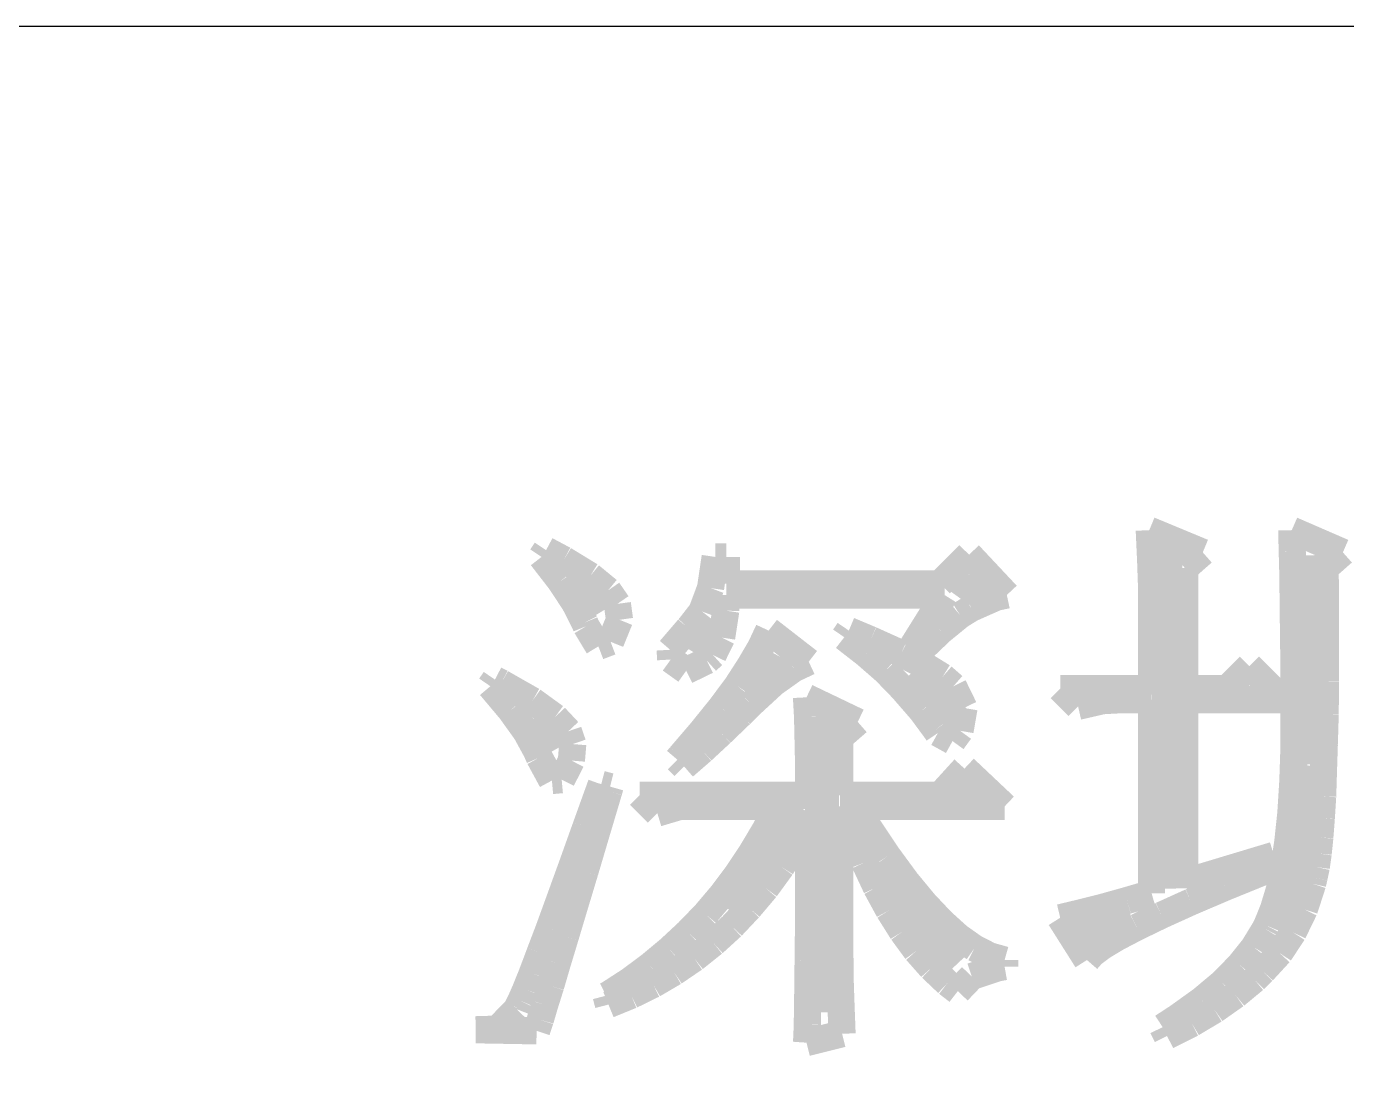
# Model space of a CAD drawing. Extents: x -61 to 349, y -42 to 245.
# Drawn here: x 313.395 to 318.334, y -30.614 to -26.689 of the extents above; entities that cross this region are included whole.
import ezdxf

# ---------------------------------------------------------------- set-up
doc = ezdxf.new("R2010")
doc.units = 0
doc.layers.add('BOARD_GEOMETRY_DIMENSION', color=2, linetype='CONTINUOUS')
doc.layers.add('BOARD_GEOMETRY_SILKSCREEN_TOP', color=1, linetype='CONTINUOUS')

msp = doc.modelspace()

# ---------------------------------------------------------------- linework, layer by layer
at = {"layer": 'BOARD_GEOMETRY_DIMENSION'}
msp.add_lwpolyline([(343.887552, -26.68905), (287.57753, -26.68905), (287.57753, -37.189156)], dxfattribs=at)
for points, const_width in [([(317.601092, -28.692094), (317.595758, -28.57373)], 0.1016), ([(317.595758, -28.57373), (317.79591, -28.656788)], 0.1016), ([(318.128904, -28.57373), (318.320166, -28.656788)], 0.1016), ([(318.130682, -28.652978), (318.128904, -28.57373)], 0.1016), ([(315.322204, -28.673806), (315.338968, -28.64866)], 0.1016), ([(315.338968, -28.64866), (315.40577, -28.68422)], 0.1016), ([(317.65367, -28.640786), (317.688976, -29.914596)], 0.127), ([(315.392308, -28.76423), (315.322204, -28.673806)], 0.1016), ([(315.40577, -28.68422), (315.504576, -28.744672)], 0.1016), ([(315.95441, -28.790392), (315.971682, -28.673806)], 0.1016), ([(315.971682, -28.673806), (316.013592, -28.673806)], 0.1016), ([(316.013592, -28.673806), (316.013592, -28.77439)], 0.1016), ([(316.813184, -28.77439), (316.921388, -28.665424)], 0.1016), ([(316.921388, -28.665424), (317.062866, -28.8163)], 0.1016), ([(317.604394, -28.78709), (317.601092, -28.692094)], 0.1016), ([(317.79591, -28.656788), (317.729108, -28.715462)], 0.1016), ([(318.132968, -28.737306), (318.130682, -28.652978)], 0.1016), ([(318.190372, -28.667964), (318.212978, -29.449776)], 0.127), ([(318.320166, -28.656788), (318.253872, -28.715462)], 0.1016), ([(315.504576, -28.744672), (315.57087, -28.799282)], 0.1016), ([(316.926468, -28.744164), (316.873382, -28.818078)], 0.127), ([(317.729108, -28.715462), (317.729108, -29.166058)], 0.1016), ([(318.133984, -28.825698), (318.132968, -28.737306)], 0.1016), ([(318.253872, -28.715462), (318.254888, -28.862274)], 0.1016), ([(315.44641, -28.846526), (315.392308, -28.76423)], 0.1016), ([(315.46419, -28.767024), (315.536072, -28.88488)], 0.127), ([(315.921898, -28.877768), (315.95441, -28.790392)], 0.1016), ([(316.013592, -28.77439), (316.813184, -28.77439)], 0.1016), ([(317.604394, -29.166058), (317.604394, -28.78709)], 0.1016), ([(315.483494, -28.919424), (315.44641, -28.846526)], 0.1016), ([(315.57087, -28.799282), (315.605668, -28.849574)], 0.1016), ([(316.013592, -28.8163), (316.011306, -28.87472)], 0.1016), ([(316.829694, -28.8163), (316.013592, -28.8163)], 0.1016), ([(316.70498, -29.016198), (316.829694, -28.8163)], 0.1016), ([(317.023496, -28.824682), (316.92977, -28.866084)], 0.1016), ([(317.062866, -28.8163), (317.023496, -28.824682)], 0.1016), ([(318.135, -28.919424), (318.133984, -28.825698)], 0.1016), ([(315.605668, -28.849574), (315.613796, -28.90901)], 0.1016), ([(315.945012, -28.907994), (315.87567, -29.021024)], 0.127), ([(315.876178, -28.936696), (315.921898, -28.877768)], 0.1016), ([(316.011306, -28.87472), (315.995812, -28.975558)], 0.1016), ([(316.88786, -28.891992), (316.815978, -28.950666)], 0.1016), ([(316.92977, -28.866084), (316.88786, -28.891992)], 0.1016), ([(318.254888, -28.862274), (318.254888, -29.139896)], 0.1016), ([(315.489082, -28.932886), (315.483494, -28.919424)], 0.1016), ([(315.534802, -29.008578), (315.489082, -28.932886)], 0.1016), ([(315.613796, -28.90901), (315.580268, -28.991306)], 0.1016), ([(315.80328, -29.021278), (315.87186, -28.941268)], 0.1016), ([(315.87186, -28.941268), (315.876178, -28.936696)], 0.1016), ([(318.13627, -29.01823), (318.135, -28.919424)], 0.1016), ([(315.580268, -28.991306), (315.534802, -29.008578)], 0.1016), ([(315.995812, -28.975558), (315.963808, -29.04109)], 0.1016), ([(316.14237, -29.01188), (316.17158, -28.949396)], 0.1016), ([(316.17158, -28.949396), (316.321694, -29.065982)], 0.1016), ([(316.45479, -28.974288), (316.471808, -28.949396)], 0.1016), ([(316.535308, -29.037026), (316.45479, -28.974288)], 0.1016), ([(316.471808, -28.949396), (316.553596, -28.983686)], 0.1016), ([(316.553596, -28.983686), (316.667388, -29.034994)], 0.1016), ([(316.815978, -28.950666), (316.729872, -29.032962)], 0.1016), ([(315.805312, -29.057854), (315.80328, -29.021278)], 0.1016), ([(315.963808, -29.04109), (315.940694, -29.061918)], 0.1016), ([(316.101984, -29.080714), (316.14237, -29.01188)], 0.1016), ([(316.19571, -29.03728), (316.1411, -29.139896)], 0.127), ([(316.608206, -29.100526), (316.535308, -29.037026)], 0.1016), ([(316.667388, -29.034994), (316.756796, -29.08173)], 0.1016), ([(316.729872, -29.032962), (316.70498, -29.016198)], 0.1016), ([(318.137286, -29.12237), (318.13627, -29.01823)], 0.1016), ([(315.863478, -29.09951), (315.805312, -29.057854)], 0.1016), ([(315.940694, -29.061918), (315.863478, -29.09951)], 0.1016), ([(316.052962, -29.15666), (316.101984, -29.080714)], 0.1016), ([(316.266576, -29.09189), (316.190376, -29.145992)], 0.1016), ([(316.321694, -29.065982), (316.266576, -29.09189)], 0.1016), ([(316.710568, -29.103066), (316.836298, -29.221684), (316.858904, -29.287978)], 0.127), ([(316.756796, -29.08173), (316.822582, -29.12237)], 0.1016), ([(317.887096, -29.166058), (317.970408, -29.082492)], 0.1016), ([(317.970408, -29.082492), (318.095376, -29.207714)], 0.1016), ([(315.130688, -29.157676), (315.147706, -29.132784)], 0.1016), ([(315.147706, -29.132784), (315.171582, -29.14523)], 0.1016), ([(316.671706, -29.166058), (316.608206, -29.100526)], 0.1016), ([(316.822582, -29.12237), (316.862968, -29.157676)], 0.1016), ([(318.137286, -29.38272), (318.137286, -29.12237)], 0.1016), ([(318.254888, -29.139896), (318.253872, -29.262578)], 0.1016), ([(315.205872, -29.247084), (315.130688, -29.157676)], 0.1016), ([(315.171582, -29.14523), (315.288168, -29.211778)], 0.1016), ([(315.99251, -29.237686), (316.052962, -29.15666)], 0.1016), ([(316.190376, -29.145992), (316.105286, -29.224478)], 0.1016), ([(316.744096, -29.24937), (316.671706, -29.166058)], 0.1016), ([(316.862968, -29.157676), (316.902592, -29.238956)], 0.1016), ([(317.26251, -29.166058), (317.604394, -29.166058)], 0.1016), ([(317.329312, -29.23286), (317.26251, -29.166058)], 0.1016), ([(317.729108, -29.166058), (317.887096, -29.166058)], 0.1016), ([(315.288168, -29.211778), (315.372496, -29.272992)], 0.1016), ([(315.921898, -29.325316), (315.99251, -29.237686)], 0.1016), ([(316.105286, -29.224478), (316.066678, -29.262578)], 0.1016), ([(316.313312, -29.199078), (316.505082, -29.291026)], 0.1016), ([(316.317376, -29.272992), (316.313312, -29.199078)], 0.1016), ([(316.902592, -29.238956), (316.88786, -29.3243)], 0.1016), ([(317.421006, -29.211778), (317.329312, -29.23286)], 0.1016), ([(317.495682, -29.207714), (317.421006, -29.211778)], 0.1016), ([(317.604394, -29.207714), (317.495682, -29.207714)], 0.1016), ([(317.604394, -29.932376), (317.604394, -29.207714)], 0.1016), ([(317.729108, -29.207714), (317.729108, -29.89072)], 0.1016), ([(318.095376, -29.207714), (317.729108, -29.207714)], 0.1016), ([(315.264292, -29.328364), (315.205872, -29.247084)], 0.1016), ([(315.293502, -29.278326), (315.36259, -29.400754)], 0.127), ([(315.372496, -29.272992), (315.42228, -29.326078)], 0.1016), ([(316.066678, -29.262578), (315.99378, -29.332682)], 0.1016), ([(316.319408, -29.364686), (316.317376, -29.272992)], 0.1016), ([(316.37478, -29.280104), (316.363096, -30.37713)], 0.127), ([(316.505082, -29.291026), (316.43828, -29.349192)], 0.1016), ([(316.796166, -29.319982), (316.744096, -29.24937)], 0.1016), ([(318.253872, -29.262578), (318.25057, -29.375354)], 0.1016), ([(315.303408, -29.399992), (315.264292, -29.328364)], 0.1016), ([(315.42228, -29.326078), (315.43879, -29.374084)], 0.1016), ([(315.841888, -29.418788), (315.921898, -29.325316)], 0.1016), ([(315.99378, -29.332682), (315.923168, -29.398214)], 0.1016), ([(316.804802, -29.332682), (316.796166, -29.319982)], 0.1016), ([(316.859666, -29.362908), (316.804802, -29.332682)], 0.1016), ([(316.88786, -29.3243), (316.859666, -29.362908)], 0.1016), ([(315.43879, -29.374084), (315.43371, -29.435806)], 0.1016), ([(316.321694, -29.472128), (316.319408, -29.364686)], 0.1016), ([(316.43828, -29.349192), (316.43828, -29.565854)], 0.1016), ([(318.132968, -29.512768), (318.137286, -29.38272)], 0.1016), ([(318.25057, -29.375354), (318.247268, -29.478478)], 0.1016), ([(315.314076, -29.424376), (315.303408, -29.399992)], 0.1016), ([(315.360812, -29.510482), (315.314076, -29.424376)], 0.1016), ([(315.43371, -29.435806), (315.397388, -29.50718)], 0.1016), ([(315.830204, -29.432504), (315.841888, -29.418788)], 0.1016), ([(315.855096, -29.457396), (315.830204, -29.432504)], 0.1016), ([(315.923168, -29.398214), (315.855096, -29.457396)], 0.1016), ([(316.321694, -29.565854), (316.321694, -29.472128)], 0.1016), ([(316.813184, -29.565854), (316.90437, -29.465778)], 0.1016), ([(316.90437, -29.465778), (317.054484, -29.60751)], 0.1016), ([(318.196468, -29.455364), (318.074294, -30.05582)], 0.127), ([(318.247268, -29.478478), (318.244474, -29.569918)], 0.1016), ([(315.397388, -29.50718), (315.360812, -29.510482)], 0.1016), ([(315.488066, -29.683964), (315.54547, -29.524706)], 0.1016), ([(315.54547, -29.524706), (315.57849, -29.533088)], 0.1016), ([(315.57849, -29.533088), (315.57341, -29.550868)], 0.1016), ([(318.125602, -29.631386), (318.132968, -29.512768)], 0.1016), ([(315.57341, -29.550868), (315.526674, -29.707586)], 0.1016), ([(315.68898, -29.565854), (316.321694, -29.565854)], 0.1016), ([(315.755274, -29.632402), (315.68898, -29.565854)], 0.1016), ([(316.43828, -29.565854), (316.813184, -29.565854)], 0.1016), ([(316.886082, -29.555186), (316.926468, -29.561282)], 0.127), ([(318.244474, -29.569918), (318.239394, -29.651198)], 0.1016), ([(315.838586, -29.60751), (315.755274, -29.632402)], 0.1016), ([(316.205108, -29.60751), (315.838586, -29.60751)], 0.1016), ([(316.283086, -29.606494), (316.035182, -30.000702)], 0.127), ([(316.158372, -29.695902), (316.205108, -29.60751)], 0.1016), ([(316.43828, -29.60751), (316.43828, -30.165294)], 0.1016), ([(316.45479, -29.60751), (316.43828, -29.60751)], 0.1016), ([(316.491366, -29.715714), (316.45479, -29.60751)], 0.1016), ([(316.4967, -29.60751), (316.544706, -29.684472)], 0.1016), ([(317.054484, -29.60751), (316.4967, -29.60751)], 0.1016), ([(318.114172, -29.73959), (318.125602, -29.631386)], 0.1016), ([(315.437012, -29.826712), (315.488066, -29.683964)], 0.1016), ([(316.321694, -29.665676), (316.274704, -29.747972)], 0.1016), ([(316.321694, -29.954982), (316.321694, -29.665676)], 0.1016), ([(316.544706, -29.684472), (316.617096, -29.792676)], 0.1016), ([(318.239394, -29.651198), (318.233806, -29.72308)], 0.1016), ([(315.526674, -29.707586), (315.484002, -29.851604)], 0.1016), ([(316.10808, -29.78023), (316.158372, -29.695902)], 0.1016), ([(316.53099, -29.816806), (316.491366, -29.715714)], 0.1016), ([(318.233806, -29.72308), (318.22771, -29.783278)], 0.1016), ([(316.053978, -29.86151), (316.10808, -29.78023)], 0.1016), ([(316.274704, -29.747972), (316.219586, -29.833316)], 0.1016), ([(318.099694, -29.835094), (318.114172, -29.73959)], 0.1016), ([(318.22771, -29.783278), (318.220598, -29.834078)], 0.1016), ([(315.391292, -29.952696), (315.437012, -29.826712)], 0.1016), ([(316.219586, -29.833316), (316.161166, -29.91358)], 0.1016), ([(316.574678, -29.910278), (316.53099, -29.816806)], 0.1016), ([(316.617096, -29.792676), (316.6872, -29.88818)], 0.1016), ([(317.729108, -29.89072), (318.062102, -29.79039)], 0.1016), ([(318.070484, -29.8323), (318.029082, -29.849064)], 0.1016), ([(318.062102, -29.79039), (318.070484, -29.8323)], 0.1016), ([(318.220598, -29.834078), (318.211962, -29.873956)], 0.1016), ([(315.484002, -29.851604), (315.445394, -29.97962)], 0.1016), ([(315.997082, -29.937456), (316.053978, -29.86151)], 0.1016), ([(316.59957, -29.865574), (316.89548, -30.179264)], 0.127), ([(318.029082, -29.849064), (317.881, -29.909262)], 0.1016), ([(318.082168, -29.919676), (318.099694, -29.835094)], 0.1016), ([(318.211962, -29.873956), (318.206882, -29.896816)], 0.1016), ([(316.161166, -29.91358), (316.098682, -29.987494)], 0.1016), ([(316.621668, -29.996384), (316.574678, -29.910278)], 0.1016), ([(316.6872, -29.88818), (316.75451, -29.969714)], 0.1016), ([(317.5127, -29.9593), (317.604394, -29.932376)], 0.1016), ([(317.881, -29.909262), (317.751968, -29.96438)], 0.1016), ([(318.06007, -29.992574), (318.082168, -29.919676)], 0.1016), ([(318.206882, -29.896816), (318.175894, -29.992574)], 0.1016), ([(315.351668, -30.061916), (315.391292, -29.952696)], 0.1016), ([(315.445394, -29.97962), (315.411104, -30.094174)], 0.1016), ([(315.93536, -30.010354), (315.997082, -29.937456)], 0.1016), ([(316.320678, -30.077918), (316.321694, -29.954982)], 0.1016), ([(316.75451, -29.969714), (316.81928, -30.038294)], 0.1016), ([(317.418974, -29.985462), (317.5127, -29.9593)], 0.1016), ([(317.751968, -29.96438), (317.641478, -30.014418)], 0.1016), ([(315.870082, -30.077918), (315.93536, -30.010354)], 0.1016), ([(316.098682, -29.987494), (316.034166, -30.056074)], 0.1016), ([(316.671706, -30.075886), (316.621668, -29.996384)], 0.1016), ([(317.26251, -30.023816), (317.323978, -30.009084)], 0.1016), ([(317.362586, -30.182058), (317.26251, -30.023816)], 0.1016), ([(317.323978, -30.009084), (317.418974, -29.985462)], 0.1016), ([(317.347092, -30.085284), (317.528194, -30.019498)], 0.127), ([(317.641478, -30.014418), (317.548768, -30.059376)], 0.1016), ([(318.035178, -30.053788), (318.06007, -29.992574)], 0.1016), ([(318.175894, -29.992574), (318.133984, -30.07868)], 0.1016), ([(315.316362, -30.154626), (315.351668, -30.061916)], 0.1016), ([(315.800994, -30.14218), (315.870082, -30.077918)], 0.1016), ([(316.034166, -30.056074), (315.965586, -30.118558)], 0.1016), ([(316.319408, -30.18536), (316.320678, -30.077918)], 0.1016), ([(316.724284, -30.147768), (316.671706, -30.075886)], 0.1016), ([(316.81928, -30.038294), (316.88151, -30.094682)], 0.1016), ([(317.548768, -30.059376), (317.475108, -30.09773)], 0.1016), ([(317.987172, -30.134306), (318.029082, -30.065472)], 0.1016), ([(318.029082, -30.065472), (318.035178, -30.053788)], 0.1016), ([(318.133984, -30.07868), (318.083184, -30.155896)], 0.1016), ([(315.411104, -30.094174), (315.380878, -30.193996)], 0.1016), ([(315.965586, -30.118558), (315.893704, -30.175962)], 0.1016), ([(316.88151, -30.094682), (316.941962, -30.137354)], 0.1016), ([(317.475108, -30.09773), (317.41999, -30.131004)], 0.1016), ([(315.287406, -30.231588), (315.316362, -30.154626)], 0.1016), ([(315.728096, -30.202886), (315.800994, -30.14218)], 0.1016), ([(315.893704, -30.175962), (315.817758, -30.227778)], 0.1016), ([(316.43828, -30.165294), (316.439296, -30.259274)], 0.1016), ([(316.780672, -30.211268), (316.724284, -30.147768)], 0.1016), ([(316.941962, -30.137354), (316.999366, -30.166564)], 0.1016), ([(316.999366, -30.166564), (317.054484, -30.182058)], 0.1016), ([(317.382398, -30.159198), (317.362586, -30.182058)], 0.1016), ([(317.41999, -30.131004), (317.382398, -30.159198)], 0.1016), ([(317.934086, -30.200854), (317.987172, -30.134306)], 0.1016), ([(318.083184, -30.155896), (318.0207, -30.223714)], 0.1016), ([(315.380878, -30.193996), (315.355986, -30.279086)], 0.1016), ([(315.652404, -30.259274), (315.728096, -30.202886)], 0.1016), ([(315.817758, -30.227778), (315.73978, -30.273498)], 0.1016), ([(316.318392, -30.278578), (316.319408, -30.18536)], 0.1016), ([(316.84087, -30.268418), (316.780672, -30.211268)], 0.1016), ([(317.028576, -30.211268), (316.931802, -30.243526)], 0.1016), ([(317.054484, -30.206696), (317.028576, -30.211268)], 0.1016), ([(317.054484, -30.182058), (317.054484, -30.206696)], 0.1016), ([(317.868808, -30.267402), (317.934086, -30.200854)], 0.1016), ([(318.0207, -30.223714), (317.989204, -30.254956)], 0.1016), ([(315.263276, -30.291786), (315.287406, -30.231588)], 0.1016), ([(315.572394, -30.31109), (315.652404, -30.259274)], 0.1016), ([(315.73978, -30.273498), (315.657484, -30.313884)], 0.1016), ([(316.317376, -30.35808), (316.318392, -30.278578)], 0.1016), ([(316.439296, -30.259274), (316.442598, -30.357064)], 0.1016), ([(316.879478, -30.29839), (316.84087, -30.268418)], 0.1016), ([(316.931802, -30.243526), (316.879478, -30.29839)], 0.1016), ([(317.791592, -30.331918), (317.868808, -30.267402)], 0.1016), ([(317.989204, -30.254956), (317.918592, -30.313376)], 0.1016), ([(315.24448, -30.334712), (315.263276, -30.291786)], 0.1016), ([(315.355986, -30.279086), (315.333888, -30.34919)], 0.1016), ([(315.563758, -30.315408), (315.572394, -30.31109)], 0.1016), ([(315.572394, -30.348682), (315.563758, -30.315408)], 0.1016), ([(315.657484, -30.313884), (315.572394, -30.348682)], 0.1016), ([(317.918592, -30.313376), (317.84036, -30.368494)], 0.1016), ([(315.158374, -30.438598), (315.228986, -30.365954)], 0.1016), ([(315.228986, -30.365954), (315.230764, -30.361382)], 0.1016), ([(315.230764, -30.361382), (315.24448, -30.334712)], 0.1016), ([(315.333888, -30.34919), (315.317378, -30.405578)], 0.1016), ([(316.31636, -30.422596), (316.317376, -30.35808)], 0.1016), ([(316.442598, -30.357064), (316.446408, -30.457902)], 0.1016), ([(317.7032, -30.395418), (317.791592, -30.331918)], 0.1016), ([(317.84036, -30.368494), (317.75527, -30.419294)], 0.1016), ([(315.317378, -30.405578), (315.303662, -30.44698)], 0.1016), ([(316.314582, -30.47238), (316.31636, -30.422596)], 0.1016), ([(317.645796, -30.43301), (317.7032, -30.395418)], 0.1016), ([(317.75527, -30.419294), (317.662306, -30.466284)], 0.1016), ([(315.076078, -30.442916), (315.145674, -30.440884)], 0.1016), ([(315.303662, -30.44698), (315.076078, -30.442916)], 0.1016), ([(315.145674, -30.440884), (315.158374, -30.438598)], 0.1016), ([(316.446408, -30.457902), (316.313312, -30.491176)], 0.1016), ([(316.313312, -30.491176), (316.314582, -30.47238)], 0.1016), ([(317.662306, -30.466284), (317.645796, -30.43301)], 0.1016)]:
    msp.add_lwpolyline(points, dxfattribs=dict(at, const_width=const_width))
at = {"layer": 'BOARD_GEOMETRY_SILKSCREEN_TOP'}
msp.add_lwpolyline([(343.887552, -26.68905), (287.57753, -26.68905), (287.57753, -37.189156)], dxfattribs=at)
for points, const_width in [([(317.595758, -28.57373), (317.79591, -28.656788)], 0.1016), ([(317.601092, -28.692094), (317.595758, -28.57373)], 0.1016), ([(318.130682, -28.652978), (318.128904, -28.57373)], 0.1016), ([(318.128904, -28.57373), (318.320166, -28.656788)], 0.1016), ([(315.322204, -28.673806), (315.338968, -28.64866)], 0.1016), ([(315.338968, -28.64866), (315.40577, -28.68422)], 0.1016), ([(317.65367, -28.640786), (317.688976, -29.914596)], 0.127), ([(315.392308, -28.76423), (315.322204, -28.673806)], 0.1016), ([(315.40577, -28.68422), (315.504576, -28.744672)], 0.1016), ([(315.95441, -28.790392), (315.971682, -28.673806)], 0.1016), ([(315.971682, -28.673806), (316.013592, -28.673806)], 0.1016), ([(316.013592, -28.673806), (316.013592, -28.77439)], 0.1016), ([(316.813184, -28.77439), (316.921388, -28.665424)], 0.1016), ([(316.921388, -28.665424), (317.062866, -28.8163)], 0.1016), ([(317.604394, -28.78709), (317.601092, -28.692094)], 0.1016), ([(317.79591, -28.656788), (317.729108, -28.715462)], 0.1016), ([(318.132968, -28.737306), (318.130682, -28.652978)], 0.1016), ([(318.190372, -28.667964), (318.212978, -29.449776)], 0.127), ([(318.320166, -28.656788), (318.253872, -28.715462)], 0.1016), ([(315.504576, -28.744672), (315.57087, -28.799282)], 0.1016), ([(316.926468, -28.744164), (316.873382, -28.818078)], 0.127), ([(317.729108, -28.715462), (317.729108, -29.166058)], 0.1016), ([(318.133984, -28.825698), (318.132968, -28.737306)], 0.1016), ([(318.253872, -28.715462), (318.254888, -28.862274)], 0.1016), ([(315.44641, -28.846526), (315.392308, -28.76423)], 0.1016), ([(315.46419, -28.767024), (315.536072, -28.88488)], 0.127), ([(315.921898, -28.877768), (315.95441, -28.790392)], 0.1016), ([(316.013592, -28.77439), (316.813184, -28.77439)], 0.1016), ([(317.604394, -29.166058), (317.604394, -28.78709)], 0.1016), ([(315.483494, -28.919424), (315.44641, -28.846526)], 0.1016), ([(315.57087, -28.799282), (315.605668, -28.849574)], 0.1016), ([(316.013592, -28.8163), (316.011306, -28.87472)], 0.1016), ([(316.829694, -28.8163), (316.013592, -28.8163)], 0.1016), ([(316.70498, -29.016198), (316.829694, -28.8163)], 0.1016), ([(317.023496, -28.824682), (316.92977, -28.866084)], 0.1016), ([(317.062866, -28.8163), (317.023496, -28.824682)], 0.1016), ([(318.135, -28.919424), (318.133984, -28.825698)], 0.1016), ([(315.605668, -28.849574), (315.613796, -28.90901)], 0.1016), ([(315.945012, -28.907994), (315.87567, -29.021024)], 0.127), ([(315.876178, -28.936696), (315.921898, -28.877768)], 0.1016), ([(316.011306, -28.87472), (315.995812, -28.975558)], 0.1016), ([(316.88786, -28.891992), (316.815978, -28.950666)], 0.1016), ([(316.92977, -28.866084), (316.88786, -28.891992)], 0.1016), ([(318.254888, -28.862274), (318.254888, -29.139896)], 0.1016), ([(315.489082, -28.932886), (315.483494, -28.919424)], 0.1016), ([(315.534802, -29.008578), (315.489082, -28.932886)], 0.1016), ([(315.613796, -28.90901), (315.580268, -28.991306)], 0.1016), ([(315.80328, -29.021278), (315.87186, -28.941268)], 0.1016), ([(315.87186, -28.941268), (315.876178, -28.936696)], 0.1016), ([(318.13627, -29.01823), (318.135, -28.919424)], 0.1016), ([(315.580268, -28.991306), (315.534802, -29.008578)], 0.1016), ([(315.995812, -28.975558), (315.963808, -29.04109)], 0.1016), ([(316.14237, -29.01188), (316.17158, -28.949396)], 0.1016), ([(316.17158, -28.949396), (316.321694, -29.065982)], 0.1016), ([(316.45479, -28.974288), (316.471808, -28.949396)], 0.1016), ([(316.535308, -29.037026), (316.45479, -28.974288)], 0.1016), ([(316.471808, -28.949396), (316.553596, -28.983686)], 0.1016), ([(316.553596, -28.983686), (316.667388, -29.034994)], 0.1016), ([(316.815978, -28.950666), (316.729872, -29.032962)], 0.1016), ([(315.805312, -29.057854), (315.80328, -29.021278)], 0.1016), ([(315.963808, -29.04109), (315.940694, -29.061918)], 0.1016), ([(316.101984, -29.080714), (316.14237, -29.01188)], 0.1016), ([(316.19571, -29.03728), (316.1411, -29.139896)], 0.127), ([(316.608206, -29.100526), (316.535308, -29.037026)], 0.1016), ([(316.667388, -29.034994), (316.756796, -29.08173)], 0.1016), ([(316.729872, -29.032962), (316.70498, -29.016198)], 0.1016), ([(318.137286, -29.12237), (318.13627, -29.01823)], 0.1016), ([(315.863478, -29.09951), (315.805312, -29.057854)], 0.1016), ([(315.940694, -29.061918), (315.863478, -29.09951)], 0.1016), ([(316.052962, -29.15666), (316.101984, -29.080714)], 0.1016), ([(316.266576, -29.09189), (316.190376, -29.145992)], 0.1016), ([(316.321694, -29.065982), (316.266576, -29.09189)], 0.1016), ([(316.710568, -29.103066), (316.836298, -29.221684), (316.858904, -29.287978)], 0.127), ([(316.756796, -29.08173), (316.822582, -29.12237)], 0.1016), ([(317.887096, -29.166058), (317.970408, -29.082492)], 0.1016), ([(317.970408, -29.082492), (318.095376, -29.207714)], 0.1016), ([(315.130688, -29.157676), (315.147706, -29.132784)], 0.1016), ([(315.147706, -29.132784), (315.171582, -29.14523)], 0.1016), ([(316.671706, -29.166058), (316.608206, -29.100526)], 0.1016), ([(316.822582, -29.12237), (316.862968, -29.157676)], 0.1016), ([(318.137286, -29.38272), (318.137286, -29.12237)], 0.1016), ([(318.254888, -29.139896), (318.253872, -29.262578)], 0.1016), ([(315.205872, -29.247084), (315.130688, -29.157676)], 0.1016), ([(315.171582, -29.14523), (315.288168, -29.211778)], 0.1016), ([(315.99251, -29.237686), (316.052962, -29.15666)], 0.1016), ([(316.190376, -29.145992), (316.105286, -29.224478)], 0.1016), ([(316.744096, -29.24937), (316.671706, -29.166058)], 0.1016), ([(316.862968, -29.157676), (316.902592, -29.238956)], 0.1016), ([(317.329312, -29.23286), (317.26251, -29.166058)], 0.1016), ([(317.26251, -29.166058), (317.604394, -29.166058)], 0.1016), ([(317.729108, -29.166058), (317.887096, -29.166058)], 0.1016), ([(315.288168, -29.211778), (315.372496, -29.272992)], 0.1016), ([(315.921898, -29.325316), (315.99251, -29.237686)], 0.1016), ([(316.105286, -29.224478), (316.066678, -29.262578)], 0.1016), ([(316.317376, -29.272992), (316.313312, -29.199078)], 0.1016), ([(316.313312, -29.199078), (316.505082, -29.291026)], 0.1016), ([(316.902592, -29.238956), (316.88786, -29.3243)], 0.1016), ([(317.421006, -29.211778), (317.329312, -29.23286)], 0.1016), ([(317.495682, -29.207714), (317.421006, -29.211778)], 0.1016), ([(317.604394, -29.207714), (317.495682, -29.207714)], 0.1016), ([(317.604394, -29.932376), (317.604394, -29.207714)], 0.1016), ([(318.095376, -29.207714), (317.729108, -29.207714)], 0.1016), ([(317.729108, -29.207714), (317.729108, -29.89072)], 0.1016), ([(315.264292, -29.328364), (315.205872, -29.247084)], 0.1016), ([(315.293502, -29.278326), (315.36259, -29.400754)], 0.127), ([(315.372496, -29.272992), (315.42228, -29.326078)], 0.1016), ([(316.066678, -29.262578), (315.99378, -29.332682)], 0.1016), ([(316.319408, -29.364686), (316.317376, -29.272992)], 0.1016), ([(316.37478, -29.280104), (316.363096, -30.37713)], 0.127), ([(316.505082, -29.291026), (316.43828, -29.349192)], 0.1016), ([(316.796166, -29.319982), (316.744096, -29.24937)], 0.1016), ([(318.253872, -29.262578), (318.25057, -29.375354)], 0.1016), ([(315.303408, -29.399992), (315.264292, -29.328364)], 0.1016), ([(315.42228, -29.326078), (315.43879, -29.374084)], 0.1016), ([(315.841888, -29.418788), (315.921898, -29.325316)], 0.1016), ([(315.99378, -29.332682), (315.923168, -29.398214)], 0.1016), ([(316.804802, -29.332682), (316.796166, -29.319982)], 0.1016), ([(316.859666, -29.362908), (316.804802, -29.332682)], 0.1016), ([(316.88786, -29.3243), (316.859666, -29.362908)], 0.1016), ([(315.43879, -29.374084), (315.43371, -29.435806)], 0.1016), ([(316.321694, -29.472128), (316.319408, -29.364686)], 0.1016), ([(316.43828, -29.349192), (316.43828, -29.565854)], 0.1016), ([(318.132968, -29.512768), (318.137286, -29.38272)], 0.1016), ([(318.25057, -29.375354), (318.247268, -29.478478)], 0.1016), ([(315.314076, -29.424376), (315.303408, -29.399992)], 0.1016), ([(315.360812, -29.510482), (315.314076, -29.424376)], 0.1016), ([(315.43371, -29.435806), (315.397388, -29.50718)], 0.1016), ([(315.830204, -29.432504), (315.841888, -29.418788)], 0.1016), ([(315.855096, -29.457396), (315.830204, -29.432504)], 0.1016), ([(315.923168, -29.398214), (315.855096, -29.457396)], 0.1016), ([(316.321694, -29.565854), (316.321694, -29.472128)], 0.1016), ([(316.813184, -29.565854), (316.90437, -29.465778)], 0.1016), ([(316.90437, -29.465778), (317.054484, -29.60751)], 0.1016), ([(318.196468, -29.455364), (318.074294, -30.05582)], 0.127), ([(318.247268, -29.478478), (318.244474, -29.569918)], 0.1016), ([(315.397388, -29.50718), (315.360812, -29.510482)], 0.1016), ([(315.488066, -29.683964), (315.54547, -29.524706)], 0.1016), ([(315.54547, -29.524706), (315.57849, -29.533088)], 0.1016), ([(315.57849, -29.533088), (315.57341, -29.550868)], 0.1016), ([(318.125602, -29.631386), (318.132968, -29.512768)], 0.1016), ([(315.57341, -29.550868), (315.526674, -29.707586)], 0.1016), ([(315.755274, -29.632402), (315.68898, -29.565854)], 0.1016), ([(315.68898, -29.565854), (316.321694, -29.565854)], 0.1016), ([(316.43828, -29.565854), (316.813184, -29.565854)], 0.1016), ([(316.886082, -29.555186), (316.926468, -29.561282)], 0.127), ([(318.244474, -29.569918), (318.239394, -29.651198)], 0.1016), ([(315.838586, -29.60751), (315.755274, -29.632402)], 0.1016), ([(316.205108, -29.60751), (315.838586, -29.60751)], 0.1016), ([(316.283086, -29.606494), (316.035182, -30.000702)], 0.127), ([(316.158372, -29.695902), (316.205108, -29.60751)], 0.1016), ([(316.45479, -29.60751), (316.43828, -29.60751)], 0.1016), ([(316.43828, -29.60751), (316.43828, -30.165294)], 0.1016), ([(316.491366, -29.715714), (316.45479, -29.60751)], 0.1016), ([(317.054484, -29.60751), (316.4967, -29.60751)], 0.1016), ([(316.4967, -29.60751), (316.544706, -29.684472)], 0.1016), ([(318.114172, -29.73959), (318.125602, -29.631386)], 0.1016), ([(315.437012, -29.826712), (315.488066, -29.683964)], 0.1016), ([(316.321694, -29.665676), (316.274704, -29.747972)], 0.1016), ([(316.321694, -29.954982), (316.321694, -29.665676)], 0.1016), ([(316.544706, -29.684472), (316.617096, -29.792676)], 0.1016), ([(318.239394, -29.651198), (318.233806, -29.72308)], 0.1016), ([(315.526674, -29.707586), (315.484002, -29.851604)], 0.1016), ([(316.10808, -29.78023), (316.158372, -29.695902)], 0.1016), ([(316.53099, -29.816806), (316.491366, -29.715714)], 0.1016), ([(318.233806, -29.72308), (318.22771, -29.783278)], 0.1016), ([(316.053978, -29.86151), (316.10808, -29.78023)], 0.1016), ([(316.274704, -29.747972), (316.219586, -29.833316)], 0.1016), ([(318.099694, -29.835094), (318.114172, -29.73959)], 0.1016), ([(318.22771, -29.783278), (318.220598, -29.834078)], 0.1016), ([(315.391292, -29.952696), (315.437012, -29.826712)], 0.1016), ([(316.219586, -29.833316), (316.161166, -29.91358)], 0.1016), ([(316.574678, -29.910278), (316.53099, -29.816806)], 0.1016), ([(316.617096, -29.792676), (316.6872, -29.88818)], 0.1016), ([(317.729108, -29.89072), (318.062102, -29.79039)], 0.1016), ([(318.070484, -29.8323), (318.029082, -29.849064)], 0.1016), ([(318.062102, -29.79039), (318.070484, -29.8323)], 0.1016), ([(318.220598, -29.834078), (318.211962, -29.873956)], 0.1016), ([(315.484002, -29.851604), (315.445394, -29.97962)], 0.1016), ([(315.997082, -29.937456), (316.053978, -29.86151)], 0.1016), ([(316.59957, -29.865574), (316.89548, -30.179264)], 0.127), ([(318.029082, -29.849064), (317.881, -29.909262)], 0.1016), ([(318.082168, -29.919676), (318.099694, -29.835094)], 0.1016), ([(318.211962, -29.873956), (318.206882, -29.896816)], 0.1016), ([(316.161166, -29.91358), (316.098682, -29.987494)], 0.1016), ([(316.621668, -29.996384), (316.574678, -29.910278)], 0.1016), ([(316.6872, -29.88818), (316.75451, -29.969714)], 0.1016), ([(317.5127, -29.9593), (317.604394, -29.932376)], 0.1016), ([(317.881, -29.909262), (317.751968, -29.96438)], 0.1016), ([(318.06007, -29.992574), (318.082168, -29.919676)], 0.1016), ([(318.206882, -29.896816), (318.175894, -29.992574)], 0.1016), ([(315.351668, -30.061916), (315.391292, -29.952696)], 0.1016), ([(315.445394, -29.97962), (315.411104, -30.094174)], 0.1016), ([(315.93536, -30.010354), (315.997082, -29.937456)], 0.1016), ([(316.320678, -30.077918), (316.321694, -29.954982)], 0.1016), ([(316.75451, -29.969714), (316.81928, -30.038294)], 0.1016), ([(317.418974, -29.985462), (317.5127, -29.9593)], 0.1016), ([(317.751968, -29.96438), (317.641478, -30.014418)], 0.1016), ([(315.870082, -30.077918), (315.93536, -30.010354)], 0.1016), ([(316.098682, -29.987494), (316.034166, -30.056074)], 0.1016), ([(316.671706, -30.075886), (316.621668, -29.996384)], 0.1016), ([(317.26251, -30.023816), (317.323978, -30.009084)], 0.1016), ([(317.362586, -30.182058), (317.26251, -30.023816)], 0.1016), ([(317.323978, -30.009084), (317.418974, -29.985462)], 0.1016), ([(317.347092, -30.085284), (317.528194, -30.019498)], 0.127), ([(317.641478, -30.014418), (317.548768, -30.059376)], 0.1016), ([(318.035178, -30.053788), (318.06007, -29.992574)], 0.1016), ([(318.175894, -29.992574), (318.133984, -30.07868)], 0.1016), ([(315.316362, -30.154626), (315.351668, -30.061916)], 0.1016), ([(315.800994, -30.14218), (315.870082, -30.077918)], 0.1016), ([(316.034166, -30.056074), (315.965586, -30.118558)], 0.1016), ([(316.319408, -30.18536), (316.320678, -30.077918)], 0.1016), ([(316.724284, -30.147768), (316.671706, -30.075886)], 0.1016), ([(316.81928, -30.038294), (316.88151, -30.094682)], 0.1016), ([(317.548768, -30.059376), (317.475108, -30.09773)], 0.1016), ([(317.987172, -30.134306), (318.029082, -30.065472)], 0.1016), ([(318.029082, -30.065472), (318.035178, -30.053788)], 0.1016), ([(318.133984, -30.07868), (318.083184, -30.155896)], 0.1016), ([(315.411104, -30.094174), (315.380878, -30.193996)], 0.1016), ([(315.965586, -30.118558), (315.893704, -30.175962)], 0.1016), ([(316.88151, -30.094682), (316.941962, -30.137354)], 0.1016), ([(317.475108, -30.09773), (317.41999, -30.131004)], 0.1016), ([(315.287406, -30.231588), (315.316362, -30.154626)], 0.1016), ([(315.728096, -30.202886), (315.800994, -30.14218)], 0.1016), ([(315.893704, -30.175962), (315.817758, -30.227778)], 0.1016), ([(316.43828, -30.165294), (316.439296, -30.259274)], 0.1016), ([(316.780672, -30.211268), (316.724284, -30.147768)], 0.1016), ([(316.941962, -30.137354), (316.999366, -30.166564)], 0.1016), ([(316.999366, -30.166564), (317.054484, -30.182058)], 0.1016), ([(317.382398, -30.159198), (317.362586, -30.182058)], 0.1016), ([(317.41999, -30.131004), (317.382398, -30.159198)], 0.1016), ([(317.934086, -30.200854), (317.987172, -30.134306)], 0.1016), ([(318.083184, -30.155896), (318.0207, -30.223714)], 0.1016), ([(315.380878, -30.193996), (315.355986, -30.279086)], 0.1016), ([(315.652404, -30.259274), (315.728096, -30.202886)], 0.1016), ([(315.817758, -30.227778), (315.73978, -30.273498)], 0.1016), ([(316.318392, -30.278578), (316.319408, -30.18536)], 0.1016), ([(316.84087, -30.268418), (316.780672, -30.211268)], 0.1016), ([(317.028576, -30.211268), (316.931802, -30.243526)], 0.1016), ([(317.054484, -30.206696), (317.028576, -30.211268)], 0.1016), ([(317.054484, -30.182058), (317.054484, -30.206696)], 0.1016), ([(317.868808, -30.267402), (317.934086, -30.200854)], 0.1016), ([(318.0207, -30.223714), (317.989204, -30.254956)], 0.1016), ([(315.263276, -30.291786), (315.287406, -30.231588)], 0.1016), ([(315.572394, -30.31109), (315.652404, -30.259274)], 0.1016), ([(315.73978, -30.273498), (315.657484, -30.313884)], 0.1016), ([(316.317376, -30.35808), (316.318392, -30.278578)], 0.1016), ([(316.439296, -30.259274), (316.442598, -30.357064)], 0.1016), ([(316.879478, -30.29839), (316.84087, -30.268418)], 0.1016), ([(316.931802, -30.243526), (316.879478, -30.29839)], 0.1016), ([(317.791592, -30.331918), (317.868808, -30.267402)], 0.1016), ([(317.989204, -30.254956), (317.918592, -30.313376)], 0.1016), ([(315.24448, -30.334712), (315.263276, -30.291786)], 0.1016), ([(315.355986, -30.279086), (315.333888, -30.34919)], 0.1016), ([(315.563758, -30.315408), (315.572394, -30.31109)], 0.1016), ([(315.572394, -30.348682), (315.563758, -30.315408)], 0.1016), ([(315.657484, -30.313884), (315.572394, -30.348682)], 0.1016), ([(317.918592, -30.313376), (317.84036, -30.368494)], 0.1016), ([(315.158374, -30.438598), (315.228986, -30.365954)], 0.1016), ([(315.228986, -30.365954), (315.230764, -30.361382)], 0.1016), ([(315.230764, -30.361382), (315.24448, -30.334712)], 0.1016), ([(315.333888, -30.34919), (315.317378, -30.405578)], 0.1016), ([(316.31636, -30.422596), (316.317376, -30.35808)], 0.1016), ([(316.442598, -30.357064), (316.446408, -30.457902)], 0.1016), ([(317.7032, -30.395418), (317.791592, -30.331918)], 0.1016), ([(317.84036, -30.368494), (317.75527, -30.419294)], 0.1016), ([(315.317378, -30.405578), (315.303662, -30.44698)], 0.1016), ([(316.314582, -30.47238), (316.31636, -30.422596)], 0.1016), ([(317.645796, -30.43301), (317.7032, -30.395418)], 0.1016), ([(317.75527, -30.419294), (317.662306, -30.466284)], 0.1016), ([(315.076078, -30.442916), (315.145674, -30.440884)], 0.1016), ([(315.303662, -30.44698), (315.076078, -30.442916)], 0.1016), ([(315.145674, -30.440884), (315.158374, -30.438598)], 0.1016), ([(316.446408, -30.457902), (316.313312, -30.491176)], 0.1016), ([(316.313312, -30.491176), (316.314582, -30.47238)], 0.1016), ([(317.662306, -30.466284), (317.645796, -30.43301)], 0.1016)]:
    msp.add_lwpolyline(points, dxfattribs=dict(at, const_width=const_width))

doc.saveas('drawing.dxf')
